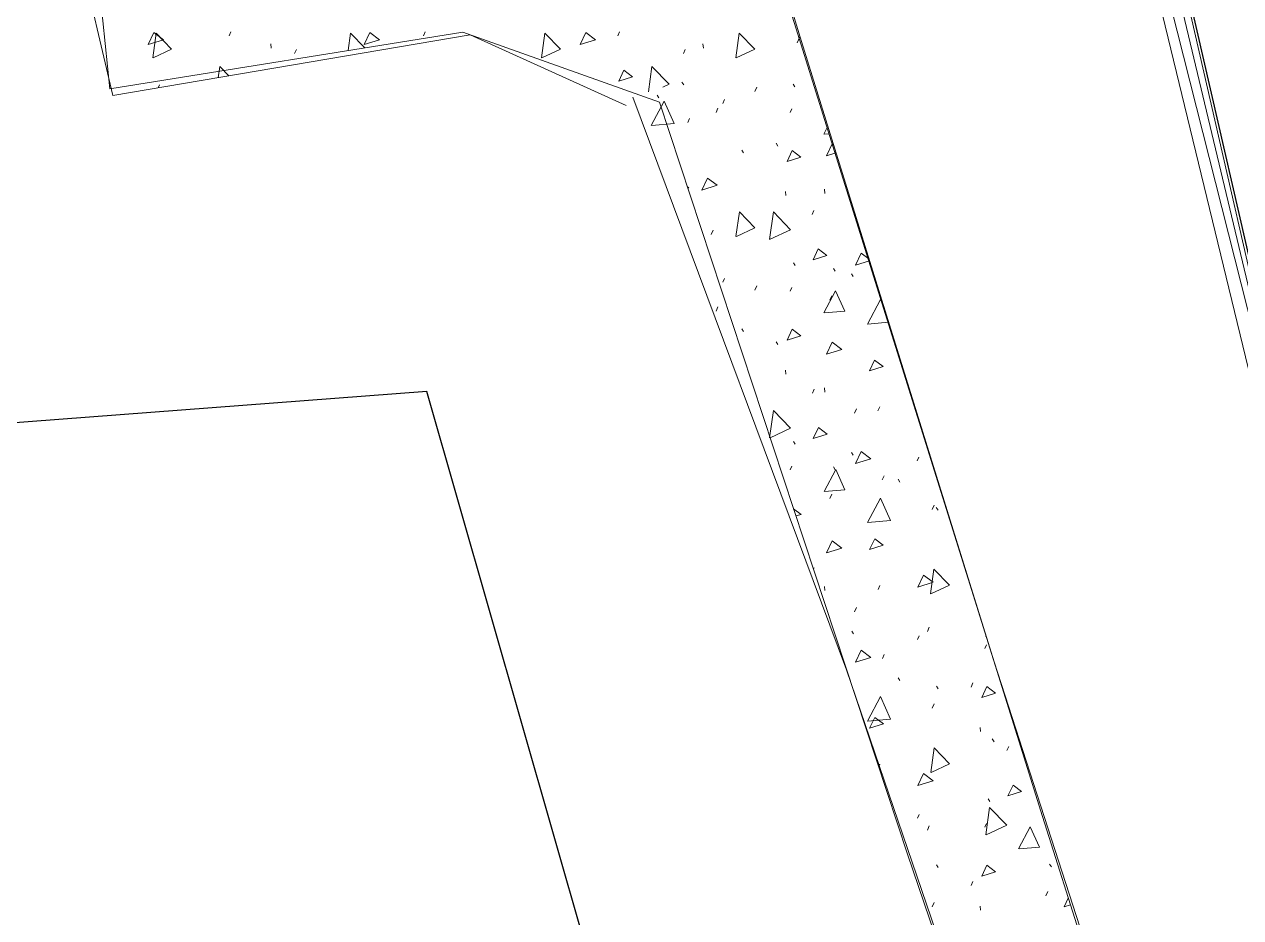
# Model space of a CAD drawing. Header units: metres. Extents: x -703672 to 3951284, y -4124475 to 4104628.
# Drawn here: x 327584.28 to 327606.78, y 4104304.71 to 4104321.25 of the extents above; entities that cross this region are included whole.
import ezdxf

# ---------------------------------------------------------------- set-up
doc = ezdxf.new("R2010")
doc.units = ezdxf.units.M
doc.header["$MEASUREMENT"] = 0
for name, color, linetype, lineweight in [('C-ANNO-TEXT', 7, 'Continuous', 25), ('V-ANNO-PATT', 9, 'Continuous', 0), ('V-ROAD-ASPH', 9, 'Continuous', 0), ('V-SITE-FENC', 251, 'FENCE', 0), ('V-SITE-WALK', 7, 'Continuous', 0)]:
    doc.layers.add(name, color=color, linetype=linetype, lineweight=lineweight)
doc.layers.add('ra', color=7, linetype='Continuous')
doc.linetypes.add('FENCE', pattern='A,0.1,-0.01302,[7,dgnlstyle-tsaec.shx,S=0.0001240079365079365,R=0,X=0,Y=0],-0.01302', length=0.12604)

msp = doc.modelspace()

# ---------------------------------------------------------------- linework, layer by layer
at = {"layer": 'C-ANNO-TEXT', "color": 4, "lineweight": 30, "ltscale": 0.6, "elevation": 5.983413176301609}
msp.add_lwpolyline([(327665.5729307538, 4104001.849001709), (327641.232378814, 4104115.978905268), (327619.8861136422, 4104216.068960391), (327591.7260042686, 4104314.452543943), (327580.4504597362, 4104313.59571581), (327573.2267021704, 4104352.255640398), (327528.9121857327, 4104334.941619649), (327474.4079680003, 4104310.967645216), (327379.6999764125, 4104258.140628737), (327339.8195604153, 4104230.764450457), (327333.9914384905, 4104229.543941272), (327219.5630500407, 4104141.476783445), (327182.0491303254, 4104108.423911608), (327140.7227356881, 4104065.652639747), (327137.3190008439, 4104059.241637646), (327124.9503086815, 4104044.794111523), (327127.0686271138, 4104015.680140578)], dxfattribs=at)
at = {"layer": 'C-ANNO-TEXT', "color": 251, "lineweight": 30, "ltscale": 0.6, "elevation": 5.983413176301609}
msp.add_lwpolyline([(327344.4810744388, 4103975.106158198), (327519.4609574685, 4103989.493506075), (327567.1423479246, 4103995.960552649), (327618.4078448146, 4104000.15195829), (327665.5729307538, 4104001.849001709), (327641.232378814, 4104115.978905268), (327619.7443724439, 4104216.564164684), (327591.7260042686, 4104314.452543943), (327580.4504597362, 4104313.59571581), (327573.2267021704, 4104352.255640398), (327529.2050396148, 4104335.056039902), (327475.0566468335, 4104311.252970103), (327380.3080882658, 4104258.479826458), (327339.8195604153, 4104230.764450457), (327333.9914384905, 4104229.543941272), (327219.5630500407, 4104141.476783445), (327181.6303627212, 4104107.99050281), (327140.7227356881, 4104065.652639747), (327137.3190008439, 4104059.241637646), (327124.9503086815, 4104044.794111523), (327127.0686271138, 4104015.680140578), (327148.2210934783, 4104005.32173222), (327237.5672886667, 4103964.986671002)], dxfattribs=at)
at = {"layer": 'ra'}
msp.add_line((327615.4579388199, 4104279.803079179, 10.39), (327605.036328639, 4104325.238098165, 12.36), dxfattribs=at)
at = {"layer": 'V-ANNO-PATT'}
for p, q in [((327588.0650267404, 4104321.038026097, 8.305572011985639), (327588.0969058155, 4104321.110019609, 8.307908942583538)), ((327591.6617093973, 4104321.038026097, 8.460083709489055), (327591.6935884726, 4104321.110019609, 8.462420640086954)), ((327595.2583920545, 4104321.038026097, 8.614595406992471), (327595.2902711296, 4104321.110019609, 8.61693233759037)), ((327588.8379042567, 4104320.887854677, 8.321062092944572), (327588.8468606729, 4104320.807980322, 8.319304244829233)), ((327588.8379042567, 4104320.887854677, 8.321062092944572), (327588.8468606729, 4104320.807980322, 8.319304244829233)), ((327596.8343448771, 4104320.887854677, 8.559677692805721), (327596.8433012933, 4104320.807980322, 8.557919844690382)), ((327596.8343448771, 4104320.887854677, 8.559677692805721), (327596.8433012933, 4104320.807980322, 8.557919844690382)), ((327589.2788261872, 4104320.710365624, 8.353313255730981), (327589.3107951794, 4104320.782359137, 8.35565404912132)), ((327596.4721915013, 4104320.710365624, 8.662336650737814), (327596.5041604934, 4104320.782359137, 8.664677444128152)), ((327596.4440070436, 4104320.18048818, 8.647882586480769), (327596.4795072722, 4104320.127188338, 8.647905824496796)), ((327596.4440070436, 4104320.18048818, 8.647882586480769), (327596.4795072722, 4104320.127188338, 8.647905824496796)), ((327586.7516884899, 4104320.07257955, 8.238138709261136), (327586.7783920555, 4104320.132697133, 8.240459752275925)), ((327586.7516884899, 4104320.07257955, 8.238138709261136), (327586.7783920555, 4104320.132697133, 8.240459752275925)), ((327595.9842958894, 4104319.939855059, 8.631023070587702), (327596.0162440863, 4104319.891889382, 8.631751004731036)), ((327597.7952022552, 4104320.006688693, 8.644260636316574), (327597.8308015147, 4104320.086588457, 8.643959969377477)), ((327597.7952022552, 4104320.006688693, 8.644260636316574), (327597.8308015147, 4104320.086588457, 8.643959969377477)), ((327598.5052734073, 4104320.143236731, 8.74205597592595), (327598.5373115212, 4104320.095271053, 8.742787772861718)), ((327597.1993454136, 4104319.783449153, 8.68111927066299), (327597.2313144577, 4104319.855352673, 8.683458857004226)), ((327596.5527740307, 4104319.432750755, 8.648630334304272), (327596.5847430748, 4104319.504654276, 8.650969920645508)), ((327597.0759083107, 4104319.616989844, 8.647360293427838), (327597.1115075703, 4104319.696889607, 8.647059626488748)), ((327597.0759083107, 4104319.616989844, 8.647360293427838), (327597.1115075703, 4104319.696889607, 8.647059626488748)), ((327598.4450627244, 4104319.616514196, 8.73239145821443), (327598.4770317166, 4104319.688507708, 8.734732251604768)), ((327598.1860074709, 4104319.04869152, 8.645418391270887), (327598.2215076994, 4104318.995391678, 8.645441629286914)), ((327598.1860074709, 4104319.04869152, 8.645418391270887), (327598.2215076994, 4104318.995391678, 8.645441629286914)), ((327597.5512380727, 4104318.921326842, 8.684651533100435), (327597.5831862696, 4104318.873361165, 8.68537946724377)), ((327598.3588653241, 4104318.154685928, 8.709044969502486), (327598.3669093745, 4104318.082782408, 8.708424325795974)), ((327599.0837096446, 4104318.196794034, 8.64480120851379), (327599.0926101857, 4104318.11689427, 8.644968685280745)), ((327599.0837096446, 4104318.196794034, 8.64480120851379), (327599.0926101857, 4104318.11689427, 8.644968685280745)), ((327598.8569805099, 4104317.730554149, 8.72474442880602), (327598.8888595851, 4104317.80254766, 8.727081359403918)), ((327599.6374105915, 4104317.725495425, 8.644288973694096), (327599.6461969854, 4104317.745296104, 8.644214569804419)), ((327599.6374105915, 4104317.725495425, 8.644288973694096), (327599.6461969854, 4104317.745296104, 8.644214569804419)), ((327596.9871251102, 4104317.3613965, 8.653105991885468), (327597.022724369, 4104317.441396263, 8.65280508199919)), ((327596.9871251102, 4104317.3613965, 8.653105991885468), (327597.022724369, 4104317.441396263, 8.65280508199919)), ((327598.5071792057, 4104316.835764782, 8.697693300236082), (327598.5392173197, 4104316.787799105, 8.698425097171857)), ((327599.2478195666, 4104316.731198359, 8.647870685001294), (327599.2834197948, 4104316.677898517, 8.647893623713564)), ((327599.2478195666, 4104316.731198359, 8.647870685001294), (327599.2834197948, 4104316.677898517, 8.647893623713564)), ((327599.5828843449, 4104316.63238311, 8.741172092401243), (327599.6148325417, 4104316.584417432, 8.741900026544585)), ((327597.201251212, 4104316.475977204, 8.636756594973122), (327597.2332202562, 4104316.547880724, 8.639096181314358)), ((327597.7952289802, 4104316.331399539, 8.653189674232948), (327597.8308282398, 4104316.411299304, 8.652889007293851)), ((327597.7952289802, 4104316.331399539, 8.653189674232948), (327597.8308282398, 4104316.411299304, 8.652889007293851)), ((327598.4469685228, 4104316.309042247, 8.688028782524562), (327598.4789375152, 4104316.381035759, 8.6903695759149)), ((327599.1805241242, 4104316.145900087, 8.649494086308131), (327599.216123383, 4104316.225899851, 8.649193176421846)), ((327599.1805241242, 4104316.145900087, 8.649494086308131), (327599.216123383, 4104316.225899851, 8.649193176421846)), ((327597.0759350358, 4104315.94170069, 8.656289331344219), (327597.1115342954, 4104316.021600454, 8.655988664405122)), ((327597.0759350358, 4104315.94170069, 8.656289331344219), (327597.1115342954, 4104316.021600454, 8.655988664405122)), ((327597.5531438711, 4104315.613854893, 8.640288857410567), (327597.585092068, 4104315.565889216, 8.641016791553902)), ((327598.186034196, 4104315.373402367, 8.654347429187268), (327598.2215344245, 4104315.320102524, 8.654370667203295)), ((327598.186034196, 4104315.373402367, 8.654347429187268), (327598.2215344245, 4104315.320102524, 8.654370667203295)), ((327598.3607711226, 4104314.847213979, 8.664682293812618), (327598.3688151731, 4104314.775310459, 8.664061650106106)), ((327598.8588863084, 4104314.423082199, 8.680381753116151), (327598.8907653835, 4104314.495075712, 8.682718683714057)), ((327599.0837363696, 4104314.521504881, 8.653730246430172), (327599.0926369108, 4104314.441605117, 8.653897723197119)), ((327599.0837363696, 4104314.521504881, 8.653730246430172), (327599.0926369108, 4104314.441605117, 8.653897723197119)), ((327599.6374373166, 4104314.050206272, 8.653218011610477), (327599.6729365759, 4104314.130206036, 8.652917401027949)), ((327599.6374373166, 4104314.050206272, 8.653218011610477), (327599.6729365759, 4104314.130206036, 8.652917401027949)), ((327600.0726857552, 4104314.095421726, 8.728122996861494), (327600.1046547474, 4104314.167415238, 8.730463790251832)), ((327598.5090850042, 4104313.528292832, 8.653330624546214), (327598.5411231181, 4104313.480327155, 8.654062421481989)), ((327599.5847901433, 4104313.324911161, 8.696809416711382), (327599.6167383402, 4104313.276945483, 8.697537350854716)), ((327600.7998396676, 4104313.168505255, 8.746905616786677), (327600.8318087116, 4104313.240408775, 8.749245203127913)), ((327598.4488743213, 4104313.001570298, 8.643666106834694), (327598.4808433136, 4104313.07356381, 8.646006900225032)), ((327599.2478462917, 4104313.055909206, 8.656799722917668), (327599.2834465199, 4104313.002609364, 8.656822661629946)), ((327599.2478462917, 4104313.055909206, 8.656799722917668), (327599.2834465199, 4104313.002609364, 8.656822661629946)), ((327600.1532682846, 4104312.817806858, 8.71441668042796), (327600.1852373288, 4104312.889710378, 8.716756266769195)), ((327600.4440425772, 4104312.829909874, 8.653768512008725), (327600.4795428058, 4104312.776610031, 8.653791750024752)), ((327600.4440425772, 4104312.829909874, 8.653768512008725), (327600.4795428058, 4104312.776610031, 8.653791750024752)), ((327599.1805508492, 4104312.470610933, 8.658423124224505), (327599.2161501081, 4104312.550610697, 8.658122214338228)), ((327599.1805508492, 4104312.470610933, 8.658423124224505), (327599.2161501081, 4104312.550610697, 8.658122214338228)), ((327601.0759438443, 4104312.266411536, 8.6532462189558), (327601.1115431039, 4104312.3463113, 8.652945552016703)), ((327601.0759438443, 4104312.266411536, 8.6532462189558), (327601.1115431039, 4104312.3463113, 8.652945552016703)), ((327601.1517323267, 4104312.306382944, 8.750437879224116), (327601.1836805236, 4104312.258417267, 8.75116581336745)), ((327598.8813053662, 4104311.161935985, 8.637522824419506), (327598.8926711821, 4104311.187603762, 8.63835600802419)), ((327599.0837630947, 4104310.846215727, 8.662659284346546), (327599.0926636358, 4104310.766315963, 8.6628267611135)), ((327599.0837630947, 4104310.846215727, 8.662659284346546), (327599.0926636358, 4104310.766315963, 8.6628267611135)), ((327600.0745915537, 4104310.787949777, 8.683760321171626), (327600.106560546, 4104310.859943289, 8.686101114561964)), ((327599.6374640417, 4104310.374917118, 8.662147049526851), (327599.672963301, 4104310.454916882, 8.66184643894433)), ((327599.6374640417, 4104310.374917118, 8.662147049526851), (327599.672963301, 4104310.454916882, 8.66184643894433)), ((327600.9871606437, 4104310.010818193, 8.658991917413424), (327601.0227599026, 4104310.090817956, 8.658691007527139)), ((327600.9871606437, 4104310.010818193, 8.658991917413424), (327601.0227599026, 4104310.090817956, 8.658691007527139)), ((327599.5866959418, 4104310.017439212, 8.652446741021514), (327599.6186441387, 4104309.969473534, 8.653174675164848)), ((327600.801745466, 4104309.861033306, 8.702542941096809), (327600.8337145101, 4104309.932936826, 8.704882527438045)), ((327600.1551740832, 4104309.510334908, 8.670054004738091), (327600.1871431273, 4104309.582238429, 8.672393591079327)), ((327602.0474627768, 4104309.694098349, 8.753815128648242), (327602.0794317691, 4104309.766091861, 8.756155922038587)), ((327600.4440693022, 4104309.15462072, 8.662697549925099), (327600.4795695308, 4104309.101320877, 8.662720787941126)), ((327600.4440693022, 4104309.15462072, 8.662697549925099), (327600.4795695308, 4104309.101320877, 8.662720787941126)), ((327601.1536381251, 4104308.998910995, 8.706075203534247), (327601.185586322, 4104308.950945318, 8.70680313767759)), ((327601.7952645138, 4104308.980821232, 8.659075599760904), (327601.8308637734, 4104309.060720996, 8.658774932821807)), ((327601.7952645138, 4104308.980821232, 8.659075599760904), (327601.8308637734, 4104309.060720996, 8.658774932821807)), ((327601.0759705693, 4104308.591122383, 8.662175256872175), (327601.1115698289, 4104308.671022146, 8.661874589933078)), ((327601.0759705693, 4104308.591122383, 8.662175256872175), (327601.1115698289, 4104308.671022146, 8.661874589933078)), ((327601.9612653766, 4104308.232270081, 8.730468639936305), (327601.9693094271, 4104308.160366561, 8.729847996229793)), ((327602.1860697295, 4104308.02282406, 8.660233354715224), (327602.221569958, 4104307.969524217, 8.660256592731251)), ((327602.1860697295, 4104308.02282406, 8.660233354715224), (327602.221569958, 4104307.969524217, 8.660256592731251)), ((327602.4593805624, 4104307.808138302, 8.746168099239839), (327602.4912596375, 4104307.880131813, 8.748505029837737)), ((327600.0876271266, 4104307.505541851, 8.6402125758391), (327600.1084663444, 4104307.552471341, 8.641738438872103)), ((327602.1095792582, 4104306.913348935, 8.719116970669894), (327602.1416173721, 4104306.865383257, 8.719848767605676)), ((327600.8036512645, 4104306.553561357, 8.65818026540694), (327600.8356203086, 4104306.625464878, 8.660519851748177)), ((327602.0493685752, 4104306.386626401, 8.70945245295838), (327602.0813375675, 4104306.458619912, 8.71179324634872)), ((327600.9871873688, 4104306.335529039, 8.667920955329805), (327601.0227866276, 4104306.415528803, 8.66762004544352)), ((327600.9871873688, 4104306.335529039, 8.667920955329805), (327601.0227866276, 4104306.415528803, 8.66762004544352)), ((327601.1555439236, 4104305.691439046, 8.66171252784438), (327601.1874921204, 4104305.643473369, 8.662440461987721)), ((327603.2478818253, 4104305.705330899, 8.662685648445631), (327603.2834820534, 4104305.652031057, 8.662708587157894)), ((327603.2478818253, 4104305.705330899, 8.662685648445631), (327603.2834820534, 4104305.652031057, 8.662708587157894)), ((327601.7952912389, 4104305.305532079, 8.668004637677285), (327601.8308904984, 4104305.385431843, 8.667703970738188)), ((327601.7952912389, 4104305.305532079, 8.668004637677285), (327601.8308904984, 4104305.385431843, 8.667703970738188)), ((327603.1805863827, 4104305.120032627, 8.664309049752461), (327603.2161856416, 4104305.20003239, 8.664008139866183)), ((327603.1805863827, 4104305.120032627, 8.664309049752461), (327603.2161856416, 4104305.20003239, 8.664008139866183)), ((327601.0759972944, 4104304.915833229, 8.671104294788549), (327601.111596554, 4104304.995732993, 8.670803627849459)), ((327601.0759972944, 4104304.915833229, 8.671104294788549), (327601.111596554, 4104304.995732993, 8.670803627849459)), ((327601.963171175, 4104304.924798132, 8.686105964246437), (327601.9712152255, 4104304.852894612, 8.685485320539925))]:
    msp.add_line(p, q, dxfattribs=at)
at = {"layer": 'V-ANNO-PATT', "extrusion": (-0.02981737654936621, -0.02533427518124868, 0.9992342560965142), "flags": 128}
for points, elevation in [([(-2915676.732057382, 2904936.369636608), (-2915676.832364318, 2904936.594502722), (-2915676.615880245, 2904936.64368245), (-2915676.732057382, 2904936.369636608)], -113739.5198479275), ([(-2915676.732057382, 2904936.369636608), (-2915676.832364318, 2904936.594502722), (-2915676.615880245, 2904936.64368245), (-2915676.732057382, 2904936.369636608)], -113739.5198479275), ([(-2915674.143238972, 2904939.418901971), (-2915674.243545908, 2904939.643768082), (-2915674.027061836, 2904939.692947811), (-2915674.143238972, 2904939.418901971)], -113739.5198479274), ([(-2915674.143238972, 2904939.418901971), (-2915674.243545908, 2904939.643768082), (-2915674.027061836, 2904939.692947811), (-2915674.143238972, 2904939.418901971)], -113739.5198479274), ([(-2915671.554420562, 2904942.468167333), (-2915671.654727499, 2904942.693033444), (-2915671.438243425, 2904942.742213172), (-2915671.554420562, 2904942.468167333)], -113739.5198479272), ([(-2915671.554420562, 2904942.468167333), (-2915671.654727499, 2904942.693033444), (-2915671.438243425, 2904942.742213172), (-2915671.554420562, 2904942.468167333)], -113739.5198479272)]:
    msp.add_lwpolyline(points, dxfattribs=dict(at, elevation=elevation))
at = {"layer": 'V-ANNO-PATT', "extrusion": (-0.04291604871895494, -0.01342402670612483, 0.9989884925610232), "elevation": -69147.00341254391, "flags": 128}
msp.add_lwpolyline([(-3819364.501316905, 1536370.505158024), (-3819364.918380343, 1536370.701863745), (-3819364.550911146, 1536370.886884132), (-3819364.501666024, 1536370.513093326)], dxfattribs=at)
at = {"layer": 'V-ANNO-PATT', "extrusion": (-0.04291604863554619, -0.01342402669282561, 0.9989884925647853), "elevation": -69147.0033306361, "flags": 128}
msp.add_lwpolyline([(-3819363.550197397, 1536374.000371863), (-3819363.844232445, 1536374.139051908), (-3819363.505177524, 1536374.309765733)], dxfattribs=at)
at = {"layer": 'V-ANNO-PATT', "extrusion": (-0.04291604864757379, -0.01342402673395254, 0.9989884925637158), "elevation": -69147.00350337433, "flags": 128}
msp.add_lwpolyline([(-3819362.352218971, 1536377.381516981), (-3819362.769282409, 1536377.578222702), (-3819362.401813213, 1536377.763243088), (-3819362.352568089, 1536377.389452283)], dxfattribs=at)
at = {"layer": 'V-ANNO-PATT', "extrusion": (-0.04291604866894319, -0.01342402674075399, 0.9989884925627065), "elevation": -69147.00353829048, "flags": 128}
msp.add_lwpolyline([(-3819361.278484765, 1536380.817671459), (-3819361.695548202, 1536381.01437718), (-3819361.328079004, 1536381.199397566), (-3819361.278833882, 1536380.825606761)], dxfattribs=at)
at = {"layer": 'V-ANNO-PATT', "extrusion": (-0.01543425876617494, -0.03222759662159375, 0.9993613789177239), "elevation": -137320.0331413463, "flags": 128}
msp.add_lwpolyline([(-1477337.589396931, 3840753.544314077), (-1477337.589396931, 3840753.666808722)], dxfattribs=at)
msp.add_lwpolyline([(-1477337.589396931, 3840753.544314077), (-1477337.589396931, 3840753.666808722)], dxfattribs=at)
at = {"layer": 'V-ANNO-PATT', "extrusion": (-0.02981737662938217, -0.02533427516204547, 0.9992342560946134), "elevation": -113739.5197953236, "flags": 128}
msp.add_lwpolyline([(-2915675.42981664, 2904936.957459366), (-2915675.568988418, 2904937.113272057), (-2915675.327924753, 2904937.129059828)], dxfattribs=at)
msp.add_lwpolyline([(-2915675.42981664, 2904936.957459366), (-2915675.568988418, 2904937.113272057), (-2915675.327924753, 2904937.129059828)], dxfattribs=at)
at = {"layer": 'V-ANNO-PATT', "extrusion": (-0.04291604861443511, -0.01342402671571883, 0.9989884925653846), "elevation": -69147.0034176814, "flags": 128}
msp.add_lwpolyline([(-3819361.516981253, 1536378.616780805), (-3819361.679072472, 1536378.767946147), (-3819361.516975162, 1536378.884755831), (-3819361.516981253, 1536378.616780805)], dxfattribs=at)
at = {"layer": 'V-ANNO-PATT', "extrusion": (-0.02981737658303219, -0.02533427515363895, 0.9992342560962097), "elevation": -113739.5197456368, "flags": 128}
msp.add_lwpolyline([(-2915670.073434795, 2904942.85959822), (-2915670.389597734, 2904943.213565086), (-2915669.933441984, 2904943.243439692), (-2915669.967124958, 2904943.121759534)], dxfattribs=at)
msp.add_lwpolyline([(-2915670.073434795, 2904942.85959822), (-2915670.389597734, 2904943.213565086), (-2915669.933441984, 2904943.243439692), (-2915669.967124958, 2904943.121759534)], dxfattribs=at)
at = {"layer": 'V-ANNO-PATT', "extrusion": (0.002993028746128011, 0.002429482739413737, 0.9999925696686671), "flags": 128}
for points, elevation in [([(327594.3838709748, 4104304.86149036), (327594.6236709748, 4104305.314290359), (327594.8101709748, 4104304.89699036), (327594.3927709748, 4104304.86149036)], 10960.52842789576), ([(327594.3838709748, 4104304.86149036), (327594.6236709748, 4104305.314290359), (327594.8101709748, 4104304.89699036), (327594.3927709748, 4104304.86149036)], 10960.52842789576), ([(327598.3838709751, 4104297.510890359), (327598.6236709752, 4104297.963690362), (327598.8101709748, 4104297.54639036), (327598.3927709751, 4104297.510890359)], 10960.52842789577), ([(327598.3838709751, 4104297.510890359), (327598.6236709752, 4104297.963690362), (327598.8101709748, 4104297.54639036), (327598.3927709751, 4104297.510890359)], 10960.52842789577), ([(327598.3838709751, 4104293.835590361), (327598.6236709752, 4104294.288390359), (327598.810170975, 4104293.87109036), (327598.3927709751, 4104293.835590361)], 10960.52842789576), ([(327598.3838709751, 4104293.835590361), (327598.6236709752, 4104294.288390359), (327598.810170975, 4104293.87109036), (327598.3927709751, 4104293.835590361)], 10960.52842789576)]:
    msp.add_lwpolyline(points, dxfattribs=dict(at, elevation=elevation))
at = {"layer": 'V-ANNO-PATT', "extrusion": (-0.01492557431913238, -0.02823727042123567, 0.9994898117491755), "elevation": -120775.6264420854, "flags": 128}
msp.add_lwpolyline([(-1628366.498782861, 3779760.995207318), (-1628366.49878286, 3779761.118787418)], dxfattribs=at)
at = {"layer": 'V-ANNO-PATT', "extrusion": (-0.04374387879664945, -0.003723709059806956, 0.9990358387258499), "elevation": -29604.99924245251, "flags": 128}
msp.add_lwpolyline([(-4061742.501321555, 673890.8665673204), (-4061742.501321555, 673890.78448418)], dxfattribs=at)
at = {"layer": 'V-ANNO-PATT', "extrusion": (0.002993028715722958, 0.002429482754487907, 0.9999925696687214), "elevation": 10960.5284798043, "flags": 128}
msp.add_lwpolyline([(327597.6251710043, 4104304.301990218), (327597.7316710046, 4104304.523990218), (327597.7570613755, 4104304.504947438)], dxfattribs=at)
msp.add_lwpolyline([(327597.6251710043, 4104304.301990218), (327597.7316710046, 4104304.523990218), (327597.7570613755, 4104304.504947438)], dxfattribs=at)
at = {"layer": 'V-ANNO-PATT', "extrusion": (-0.04291604859496733, -0.01342402678912759, 0.9989884925652345), "elevation": -69147.0037125968, "flags": 128}
msp.add_lwpolyline([(-3819359.166797779, 1536381.155245282), (-3819359.328915841, 1536381.30632472), (-3819359.166818531, 1536381.423134404), (-3819359.166797779, 1536381.155245282)], dxfattribs=at)
at = {"layer": 'V-ANNO-PATT', "extrusion": (0.003418434124665203, 0.001068490332244893, 0.999993586297705), "elevation": 5513.944116040807, "flags": 128}
msp.add_lwpolyline([(327597.3523916684, 4104315.324614746), (327597.1747398321, 4104315.269086966)], dxfattribs=at)
msp.add_lwpolyline([(327597.3523916684, 4104315.324614746), (327597.1747398321, 4104315.269086966)], dxfattribs=at)
at = {"layer": 'V-ANNO-PATT', "extrusion": (0.002993028745998282, 0.002429482739957408, 0.999992569668666), "flags": 128}
for points, elevation in [([(327595.3180709751, 4104303.667190353), (327595.4245709753, 4104303.889190353), (327595.6021709751, 4104303.755990354), (327595.3180709751, 4104303.667190353)], 10960.52843008464), ([(327595.3180709751, 4104303.667190353), (327595.4245709753, 4104303.889190353), (327595.6021709751, 4104303.755990354), (327595.3180709751, 4104303.667190353)], 10960.52843008464), ([(327599.3180709751, 4104296.316590354), (327599.4245709753, 4104296.538590354), (327599.6021709751, 4104296.405390354), (327599.3180709751, 4104296.316590354)], 10960.52843008465), ([(327599.3180709751, 4104296.316590354), (327599.4245709753, 4104296.538590354), (327599.6021709751, 4104296.405390354), (327599.3180709751, 4104296.316590354)], 10960.52843008465), ([(327599.3180709751, 4104292.641290354), (327599.4245709752, 4104292.863290354), (327599.6021709752, 4104292.730090356), (327599.3180709751, 4104292.641290354)], 10960.52843008465), ([(327599.3180709751, 4104292.641290354), (327599.4245709752, 4104292.863290354), (327599.6021709752, 4104292.730090356), (327599.3180709751, 4104292.641290354)], 10960.52843008465)]:
    msp.add_lwpolyline(points, dxfattribs=dict(at, elevation=elevation))
at = {"layer": 'V-ANNO-PATT', "extrusion": (-0.04291604894048531, -0.01342402741849593, 0.9989884925419339), "elevation": -69147.00640891545, "flags": 128}
msp.add_lwpolyline([(-3819359.249438627, 1536379.294544601), (-3819359.223786879, 1536379.313029624), (-3819359.223785478, 1536379.294943192)], dxfattribs=at)
at = {"layer": 'V-ANNO-PATT', "extrusion": (-0.04291604863545002, -0.01342402674990452, 0.9989884925640224), "elevation": -69147.00356487485, "flags": 128}
msp.add_lwpolyline([(-3819358.120626739, 1536379.832692615), (-3819358.537690179, 1536380.029398337), (-3819358.170220982, 1536380.214418723), (-3819358.12097586, 1536379.840627918)], dxfattribs=at)
at = {"layer": 'V-ANNO-PATT', "extrusion": (0.002993028744424042, 0.002429482738461964, 0.9999925696686744), "flags": 128}
for points, elevation in [([(327596.5742709766, 4104302.753790373), (327596.6446709764, 4104303.261290373), (327596.9626709764, 4104302.932890372), (327596.5825709764, 4104302.756790372)], 10960.52842343116), ([(327596.5742709766, 4104302.753790373), (327596.6446709764, 4104303.261290373), (327596.9626709764, 4104302.932890372), (327596.5825709764, 4104302.756790372)], 10960.52842343116), ([(327596.5742709767, 4104299.078490374), (327596.6446709765, 4104299.585990375), (327596.9626709765, 4104299.257590373), (327596.5825709766, 4104299.081490372)], 10960.52842343117), ([(327596.5742709767, 4104299.078490374), (327596.6446709765, 4104299.585990375), (327596.9626709765, 4104299.257590373), (327596.5825709766, 4104299.081490372)], 10960.52842343117), ([(327600.5742709766, 4104291.727890372), (327600.6446709766, 4104292.235390372), (327600.9626709766, 4104291.906990371), (327600.5825709767, 4104291.730890371)], 10960.52842343118), ([(327600.5742709766, 4104291.727890372), (327600.6446709766, 4104292.235390372), (327600.9626709766, 4104291.906990371), (327600.5825709767, 4104291.730890371)], 10960.52842343118)]:
    msp.add_lwpolyline(points, dxfattribs=dict(at, elevation=elevation))
at = {"layer": 'V-ANNO-PATT', "extrusion": (-0.04291604867296395, -0.01342402667731166, 0.9989884925633862), "elevation": -69147.00327922017, "flags": 128}
msp.add_lwpolyline([(-3819357.287884818, 1536381.061761049), (-3819357.449976037, 1536381.212926389), (-3819357.287878727, 1536381.329736074), (-3819357.287884818, 1536381.061761049)], dxfattribs=at)
at = {"layer": 'V-ANNO-PATT', "extrusion": (0.002993028747105828, 0.002429482739170793, 0.9999925696686648), "elevation": 10960.52842721898, "flags": 128}
msp.add_lwpolyline([(327598.1618709737, 4104302.27729036), (327598.2684709734, 4104302.499290362), (327598.4133318673, 4104302.390644689)], dxfattribs=at)
msp.add_lwpolyline([(327598.1618709737, 4104302.27729036), (327598.2684709734, 4104302.499290362), (327598.4133318673, 4104302.390644689)], dxfattribs=at)
at = {"layer": 'V-ANNO-PATT', "extrusion": (0.003418404783943734, 0.001068105192449671, 0.9999935868094512), "elevation": 5512.356752222643, "flags": 128}
msp.add_lwpolyline([(327597.9727739728, 4104313.328167737), (327597.7114708045, 4104313.246522204)], dxfattribs=at)
msp.add_lwpolyline([(327597.9727739728, 4104313.328167737), (327597.7114708045, 4104313.246522204)], dxfattribs=at)
at = {"layer": 'V-ANNO-PATT', "extrusion": (-0.04291604859856202, -0.01342402672307814, 0.9989884925659674), "elevation": -69147.00344268631, "flags": 128}
msp.add_lwpolyline([(-3819356.288744319, 1536380.965175312), (-3819356.613345972, 1536381.292718577), (-3819356.204807306, 1536381.340911987), (-3819356.286355269, 1536380.972820738)], dxfattribs=at)
at = {"layer": 'V-ANNO-PATT', "extrusion": (0.0029930287475316, 0.002429482738670408, 0.9999925696686647), "elevation": 10960.52842530473, "flags": 128}
msp.add_lwpolyline([(327598.3838709734, 4104301.18619037), (327598.6236709735, 4104301.638990371), (327598.6988681153, 4104301.470734243)], dxfattribs=at)
msp.add_lwpolyline([(327598.3838709734, 4104301.18619037), (327598.6236709735, 4104301.638990371), (327598.6988681153, 4104301.470734243)], dxfattribs=at)
at = {"layer": 'V-ANNO-PATT', "extrusion": (0.003176686130841735, 0.0002701787185850371, 0.9999949178214289), "elevation": 2158.229188421401, "flags": 128}
msp.add_lwpolyline([(327598.5898601978, 4104315.301376727), (327598.2055863935, 4104315.268694214)], dxfattribs=at)
msp.add_lwpolyline([(327598.5898601978, 4104315.301376727), (327598.2055863935, 4104315.268694214)], dxfattribs=at)
at = {"layer": 'V-ANNO-PATT', "extrusion": (-0.04291604856521911, -0.01342402673548347, 0.9989884925672331), "elevation": -69147.00348267866, "flags": 128}
msp.add_lwpolyline([(-3819356.011027753, 1536380.165087353), (-3819356.173145814, 1536380.316166791), (-3819356.011048508, 1536380.432976475), (-3819356.011027753, 1536380.165087353)], dxfattribs=at)
at = {"layer": 'V-ANNO-PATT', "extrusion": (0.002993028738320731, 0.002429482743647105, 0.9999925696686801), "flags": 128}
for points, elevation in [([(327597.6251709826, 4104300.626690323), (327597.7316709828, 4104300.848690321), (327597.9092709826, 4104300.715490322), (327597.6251709826, 4104300.626690323)], 10960.52844271319), ([(327597.6251709826, 4104300.626690323), (327597.7316709828, 4104300.848690321), (327597.9092709826, 4104300.715490322), (327597.6251709826, 4104300.626690323)], 10960.52844271319), ([(327597.6251709825, 4104296.95139032), (327597.7316709828, 4104297.17339032), (327597.9092709827, 4104297.04019032), (327597.6251709825, 4104296.95139032)], 10960.52844271317), ([(327597.6251709825, 4104296.95139032), (327597.7316709828, 4104297.17339032), (327597.9092709827, 4104297.04019032), (327597.6251709825, 4104296.95139032)], 10960.52844271317)]:
    msp.add_lwpolyline(points, dxfattribs=dict(at, elevation=elevation))
at = {"layer": 'V-ANNO-PATT', "extrusion": (-0.04291604862069151, -0.0134240267069108, 0.998988492565234), "elevation": -69147.00338358013, "flags": 128}
msp.add_lwpolyline([(-3819355.012780821, 1536381.445227325), (-3819355.174898884, 1536381.596306764), (-3819355.012801575, 1536381.713116448), (-3819355.012780821, 1536381.445227325)], dxfattribs=at)
at = {"layer": 'V-ANNO-PATT', "extrusion": (-0.04291604871697252, -0.01342402666450892, 0.9989884925616678), "elevation": -69147.00324109117, "flags": 128}
msp.add_lwpolyline([(-3819354.131534714, 1536380.07303651), (-3819354.293625935, 1536380.224201851), (-3819354.131528624, 1536380.341011536), (-3819354.131534714, 1536380.07303651)], dxfattribs=at)
at = {"layer": 'V-ANNO-PATT', "extrusion": (0.00299302874585176, 0.002429482739772969, 0.9999925696686669), "elevation": 10960.52842927966, "flags": 128}
for points in [[(327598.1618709756, 4104298.601990357), (327598.2684709756, 4104298.823990356), (327598.4460709754, 4104298.690790356), (327598.1618709756, 4104298.601990357)], [(327598.1618709756, 4104298.601990357), (327598.2684709756, 4104298.823990356), (327598.4460709754, 4104298.690790356), (327598.1618709756, 4104298.601990357)], [(327598.1618709756, 4104294.926690354), (327598.2684709756, 4104295.148690354), (327598.4460709753, 4104295.015490353), (327598.1618709756, 4104294.926690354)], [(327598.1618709756, 4104294.926690354), (327598.2684709756, 4104295.148690354), (327598.4460709753, 4104295.015490353), (327598.1618709756, 4104294.926690354)]]:
    msp.add_lwpolyline(points, dxfattribs=at)
at = {"layer": 'V-ANNO-PATT', "extrusion": (-0.04291604859996385, -0.01342402670634632, 0.9989884925661321), "elevation": -69147.00337447294, "flags": 128}
msp.add_lwpolyline([(-3819353.132087452, 1536379.977214754), (-3819353.456689104, 1536380.304758019), (-3819353.048150436, 1536380.352951429), (-3819353.129698401, 1536379.98486018)], dxfattribs=at)
at = {"layer": 'V-ANNO-PATT', "extrusion": (-0.04291604873402242, -0.01342402682431988, 0.9989884925587877), "elevation": -69147.00390259083, "flags": 128}
msp.add_lwpolyline([(-3819352.991603042, 1536379.349183324), (-3819352.852654893, 1536379.449311384), (-3819352.852647305, 1536379.351342371)], dxfattribs=at)
at = {"layer": 'V-ANNO-PATT', "extrusion": (-0.04291604861690401, -0.01342402671901597, 0.998988492565234), "elevation": -69147.00343202279, "flags": 128}
msp.add_lwpolyline([(-3819351.855129661, 1536380.459733255), (-3819352.017247723, 1536380.610812693), (-3819351.855150416, 1536380.727622377), (-3819351.855129661, 1536380.459733255)], dxfattribs=at)
at = {"layer": 'V-ANNO-PATT', "extrusion": (-0.04291604861746331, -0.01342402669779504, 0.9989884925654952), "elevation": -69147.00334510865, "flags": 128}
msp.add_lwpolyline([(-3819350.733978979, 1536381.291936456), (-3819351.151042419, 1536381.488642178), (-3819350.783573222, 1536381.673662563), (-3819350.734328099, 1536381.299871758)], dxfattribs=at)
at = {"layer": 'V-ANNO-PATT', "extrusion": (0.0003871388962525185, 0.002790960066145551, 0.999996030324813), "elevation": 11590.44853281319, "flags": 128}
msp.add_lwpolyline([(327602.0396552701, 4104293.555681909), (327602.0421065653, 4104293.573353709)], dxfattribs=at)
msp.add_lwpolyline([(327602.0396552701, 4104293.555681909), (327602.0421065653, 4104293.573353709)], dxfattribs=at)
at = {"layer": 'V-ANNO-PATT', "extrusion": (-0.04291604855648173, -0.01342402673773125, 0.9989884925675783), "elevation": -69147.00348904161, "flags": 128}
msp.add_lwpolyline([(-3819348.622700089, 1536381.628497141), (-3819348.784818151, 1536381.77957658), (-3819348.622720842, 1536381.896386264), (-3819348.622700089, 1536381.628497141)], dxfattribs=at)
at = {"layer": 'V-ANNO-PATT', "extrusion": (-0.04291604856214814, -0.01342402674529857, 0.9989884925672332), "elevation": -69147.00352195675, "flags": 128}
msp.add_lwpolyline([(-3819348.696495322, 1536379.476681463), (-3819348.858613383, 1536379.627760901), (-3819348.696516075, 1536379.744570586), (-3819348.696495322, 1536379.476681463)], dxfattribs=at)
at = {"layer": 'V-ANNO-PATT', "extrusion": (-0.04291604861120811, -0.01342402673900095, 0.9989884925652102), "elevation": -69147.00351218133, "flags": 128}
msp.add_lwpolyline([(-3819347.575352717, 1536380.3088611), (-3819347.992416156, 1536380.505566822), (-3819347.624946957, 1536380.690587207), (-3819347.575701837, 1536380.316796402)], dxfattribs=at)
at = {"layer": 'V-ANNO-PATT', "extrusion": (-0.04291604864899213, -0.01342402670745705, 0.998988492564011), "elevation": -69147.00339509363, "flags": 128}
msp.add_lwpolyline([(-3819346.741273619, 1536381.541246083), (-3819346.903364839, 1536381.692411426), (-3819346.741267528, 1536381.809221111), (-3819346.741273619, 1536381.541246083)], dxfattribs=at)
at = {"layer": 'V-ANNO-PATT', "extrusion": (-0.04291604862435158, -0.01342402673358072, 0.9989884925647183), "elevation": -69147.00349424088, "flags": 128}
msp.add_lwpolyline([(-3819345.74328239, 1536381.441806224), (-3819346.067884042, 1536381.769349489), (-3819345.659345374, 1536381.817542899), (-3819345.74089334, 1536381.44945165)], dxfattribs=at)
at = {"layer": 'V-ANNO-PATT', "extrusion": (-0.04291604863571696, -0.01342402681246796, 0.9989884925631701), "elevation": -69147.00382174157, "flags": 128}
msp.add_lwpolyline([(-3819345.463852195, 1536380.645965278), (-3819345.625970255, 1536380.797044716), (-3819345.463872947, 1536380.9138544), (-3819345.463852195, 1536380.645965278)], dxfattribs=at)
at = {"layer": 'V-ANNO-PATT', "extrusion": (-0.01323801432911314, -0.02765093650707156, 0.9995299798839973), "elevation": -117815.9460256269, "flags": 128}
msp.add_lwpolyline([(-1476826.893148211, 3841581.00376298), (-1476826.89314821, 3841581.183912179)], dxfattribs=at)
at = {"layer": 'V-ANNO-PATT', "extrusion": (-0.04291500738743986, -0.0134273547621464, 0.9989884925688721), "elevation": -69160.32162535757, "flags": 128}
msp.add_lwpolyline([(-3819225.189597554, 1536677.929156339), (-3819225.189597553, 1536677.805850172)], dxfattribs=at)
at = {"layer": 'V-ROAD-ASPH'}
for points in [[(327545.6776440458, 4104393.844419059, 11.60103793112685), (327551.6053859835, 4104388.157086761, 11.28265608284813), (327551.866188814, 4104388.277533054, 11.48714848772723), (327561.5617461839, 4104377.128241092, 11.62758134409341), (327571.2140846325, 4104366.371468716, 11.83369146749614), (327580.8081909284, 4104355.33742192, 12.05610804179004), (327593.6512495122, 4104340.267879379, 12.21340995282064), (327604.3665893337, 4104326.679570617, 12.37090437988488), (327605.0587521694, 4104324.918734537, 12.23581228284078), (327608.3723022252, 4104310.45951558, 11.72074086284321), (327612.7307686614, 4104291.280305272, 10.86206358534774), (327616.209735817, 4104275.830899935, 10.16512776060588), (327620.8963275522, 4104255.376996122, 9.420377932514569), (327624.1725616721, 4104240.662983941, 9.035682751651564), (327626.8244489222, 4104229.32452101, 8.753761458153477), (327630.2040918734, 4104216.720243196, 8.705308734624602), (327633.6314691242, 4104202.1561224, 8.600880529120104), (327636.9623954149, 4104187.359370132, 8.568570600500294), (327641.2665934922, 4104168.093043041, 8.56142337851989), (327641.3028336706, 4104168.125253158, 8.546695950080796), (327646.0193981255, 4104147.293678476, 8.526043255158406), (327650.7784838676, 4104125.693840352, 8.506613336364921)], [(327545.6776440458, 4104393.844419059, 11.60103793112685), (327551.6053859835, 4104388.157086761, 11.28265608284813), (327551.866188814, 4104388.277533054, 11.48714848772723), (327561.5617461839, 4104377.128241092, 11.62758134409341), (327571.2140846325, 4104366.371468716, 11.83369146749614), (327580.8081909284, 4104355.33742192, 12.05610804179004), (327593.6512495122, 4104340.267879379, 12.21340995282064), (327604.3665893337, 4104326.679570617, 12.37090437988488), (327605.0587521694, 4104324.918734537, 12.23581228284078), (327608.3723022252, 4104310.45951558, 11.72074086284321), (327612.7307686614, 4104291.280305272, 10.86206358534774), (327614.6615896992, 4104282.705910772, 10.47526535122113)], [(327600.5975307471, 4104330.612160045, 12.63934954627506), (327601.3353159004, 4104329.647918909, 12.66211485735322), (327603.078395905, 4104327.874706012, 12.58301045947331), (327603.9640590135, 4104326.957540642, 12.52397327863152), (327604.3239026383, 4104326.452709623, 12.48767486027732), (327604.5765598456, 4104325.942571723, 12.44848863337765), (327604.9202907427, 4104324.814039635, 12.38383479318941), (327607.581798951, 4104313.649240558, 12.02934416393381), (327611.0004941, 4104298.382406069, 11.36683237020863), (327613.8476072126, 4104286.020718605, 10.79939111122555), (327617.5751826003, 4104269.385833757, 10.03851979608038), (327620.6197299864, 4104255.895104747, 9.589146538003057), (327622.2555254507, 4104248.652689993, 9.39513643771808)], [(327603.2289349023, 4104328.079697832, 12.50536383766553), (327604.0542760052, 4104327.156044288, 12.43509817375161), (327604.4021025051, 4104326.654393518, 12.39153045925987), (327604.7038855642, 4104326.085073119, 12.34816185676158), (327605.1189477317, 4104324.834890256, 12.28191658656592), (327607.6894888401, 4104313.689677007, 11.87785109833462), (327611.1563870236, 4104298.444057963, 11.22312491616665), (327613.9591181901, 4104286.065867099, 10.62845537873481), (327617.7509885082, 4104269.42470968, 9.882507597344322), (327620.7801755439, 4104255.949761596, 9.44196200994105), (327622.4085269001, 4104248.677497185, 9.252396873313558)]]:
    msp.add_polyline3d(points, dxfattribs=at)
at = {"layer": 'V-SITE-FENC', "elevation": 12.55653588676545, "flags": 128}
msp.add_lwpolyline([(327601.0578368062, 4104329.615357831), (327604.306360417, 4104326.272152515), (327607.5006950442, 4104313.647751451), (327611.5541066569, 4104295.79735527), (327615.8153518353, 4104277.074475228), (327619.7627538309, 4104259.463202378), (327622.2049507605, 4104248.644489965)], dxfattribs=at)
at = {"layer": 'V-SITE-FENC', "linetype": 'FENCE', "ltscale": 40}
for points in [[(327545.547441175, 4104393.412876639, 11.43834134422751), (327551.607010795, 4104388.130776424, 11.28056574347428), (327561.3283379253, 4104376.91662849, 11.54748295468659), (327570.922151754, 4104366.197910784, 11.69591707369243), (327580.4718022981, 4104355.121179178, 11.91457435128209), (327593.3128761334, 4104339.905838037, 12.05307271873328), (327604.2086418191, 4104326.083364103, 12.32800848056525), (327607.9558939575, 4104310.645477217, 11.86938047110023), (327612.440726769, 4104291.087358113, 10.90475370078332), (327615.8848167598, 4104275.56557191, 10.19509253935128), (327620.5402987953, 4104255.232008491, 9.51841273953113), (327623.7450095405, 4104240.669394692, 9.061680221941344), (327626.5502682782, 4104228.823537336, 8.666269971853971)], [(327545.547441175, 4104393.412876639, 11.43834134422751), (327551.607010795, 4104388.130776424, 11.28056574347428), (327561.3283379253, 4104376.91662849, 11.54748295468659), (327570.922151754, 4104366.197910784, 11.69591707369243), (327580.4718022981, 4104355.121179178, 11.91457435128209), (327593.3128761334, 4104339.905838037, 12.05307271873328), (327604.2086418191, 4104326.083364103, 12.32800848056525), (327607.9558939575, 4104310.645477217, 11.86938047110023), (327612.440726769, 4104291.087358113, 10.90475370078332), (327614.3137066749, 4104282.646233247, 10.51882270045603)]]:
    msp.add_polyline3d(points, dxfattribs=at)
at = {"layer": 'V-SITE-WALK'}
msp.add_line((327585.5911835539, 4104322.707815772, 8.212742834877233), (327585.8575806291, 4104320.057746829, 8.128111184771313), dxfattribs=at)
at = {"layer": 'V-SITE-WALK', "linetype": 'Continuous'}
msp.add_line((327585.9136614337, 4104319.932178515, 8.119019295601056), (327592.5258459962, 4104321.052790224, 8.426270294452067), dxfattribs=at)
msp.add_line((327585.9136614337, 4104319.932178515, 8.119019295601056), (327592.5258459962, 4104321.052790224, 8.426270294452067), dxfattribs=at)
at = {"layer": 'V-SITE-WALK', "linetype": 'Continuous', "extrusion": (-0.03230591122684569, 0.01461935149068545, 0.9993711035755413), "elevation": 49427.75801384477, "flags": 128}
msp.add_lwpolyline([(-3874331.668850254, -1392792.287384259), (-3874331.668850254, -1392795.456597983)], dxfattribs=at)
msp.add_lwpolyline([(-3874331.668850254, -1392792.287384259), (-3874331.668850254, -1392795.456597983)], dxfattribs=at)
at = {"layer": 'V-SITE-WALK', "linetype": 'Continuous', "extrusion": (0.3026656152421786, 0.1039314854849135, 0.9474132000742721), "elevation": 525729.1535314906, "flags": 128}
msp.add_lwpolyline([(3775412.098202902, -1556418.538836116), (3775426.938735555, -1556418.825545859), (3775438.957926224, -1556419.203302125)], dxfattribs=at)
msp.add_lwpolyline([(3775412.098202902, -1556418.538836116), (3775426.938735555, -1556418.825545859), (3775438.957926224, -1556419.203302125)], dxfattribs=at)
at = {"layer": 'V-SITE-WALK', "linetype": 'Continuous'}
for points in [[(327598.6563875938, 4104320.933426983, 8.584560078351217), (327597.5774242368, 4104324.467259357, 8.64195925643233), (327592.5004454902, 4104324.212132663, 8.636256873497864), (327585.2892953221, 4104322.591707625, 8.227726549060755), (327585.9136614337, 4104319.932178515, 8.119019295601056)], [(327598.6563875938, 4104320.933426983, 8.584560078351217), (327597.5774242368, 4104324.467259357, 8.64195925643233), (327592.5004454902, 4104324.212132663, 8.636256873497864), (327585.2892953221, 4104322.591707625, 8.227726549060755), (327585.9136614337, 4104319.932178515, 8.119019295601056)], [(327604.4433143755, 4104294.795384545, 8.702284716312938), (327603.3608522447, 4104294.406849806, 8.641788525982449), (327602.9900659774, 4104295.552441012, 8.637824780391398), (327604.0121259654, 4104296.05529724, 8.702495937743898), (327599.4895905004, 4104309.300457868, 8.69975246123711), (327595.534813147, 4104319.901189004, 8.59641093280301)], [(327604.4433143755, 4104294.795384545, 8.702284716312938), (327603.3608522447, 4104294.406849806, 8.641788525982449), (327602.9900659774, 4104295.552441012, 8.637824780391398), (327604.0121259654, 4104296.05529724, 8.702495937743898), (327599.4895905004, 4104309.300457868, 8.69975246123711), (327595.534813147, 4104319.901189004, 8.59641093280301)]]:
    msp.add_polyline3d(points, dxfattribs=at)
at = {"layer": 'V-SITE-WALK'}
for points in [[(327620.3425621417, 4104248.34252791, 8.695919705764013), (327618.3261149768, 4104255.955321032, 8.709712052235432), (327614.9265421935, 4104268.806784675, 8.649061660645152), (327610.621507439, 4104283.20253448, 8.724979566888194), (327606.9090212492, 4104294.614199091, 8.756680778063824), (327603.1180183944, 4104306.583658235, 8.720346730492416), (327598.0561656079, 4104322.787238271, 8.553093098139492), (327594.0122131148, 4104324.520119613, 8.538393804451665), (327585.5911835539, 4104322.707815772, 8.212742834877233)], [(327617.7798040668, 4104247.927010071, 8.694375986799486), (327615.8164026496, 4104255.319372139, 8.667564338467258), (327612.4866161895, 4104268.154373453, 8.65983433059067), (327609.225991227, 4104279.781047818, 8.701967469825398), (327605.5820929796, 4104291.293355906, 8.674683162645607), (327604.6797557997, 4104293.954077602, 8.668334877323929), (327600.6199227258, 4104305.887676351, 8.672471407611582), (327596.0294623931, 4104319.809260997, 8.608110991344617), (327592.3899916518, 4104321.102153443, 8.398989536603402), (327585.8575806291, 4104320.057746829, 8.128111184771313)]]:
    msp.add_polyline3d(points, dxfattribs=at)

doc.saveas('drawing.dxf')
